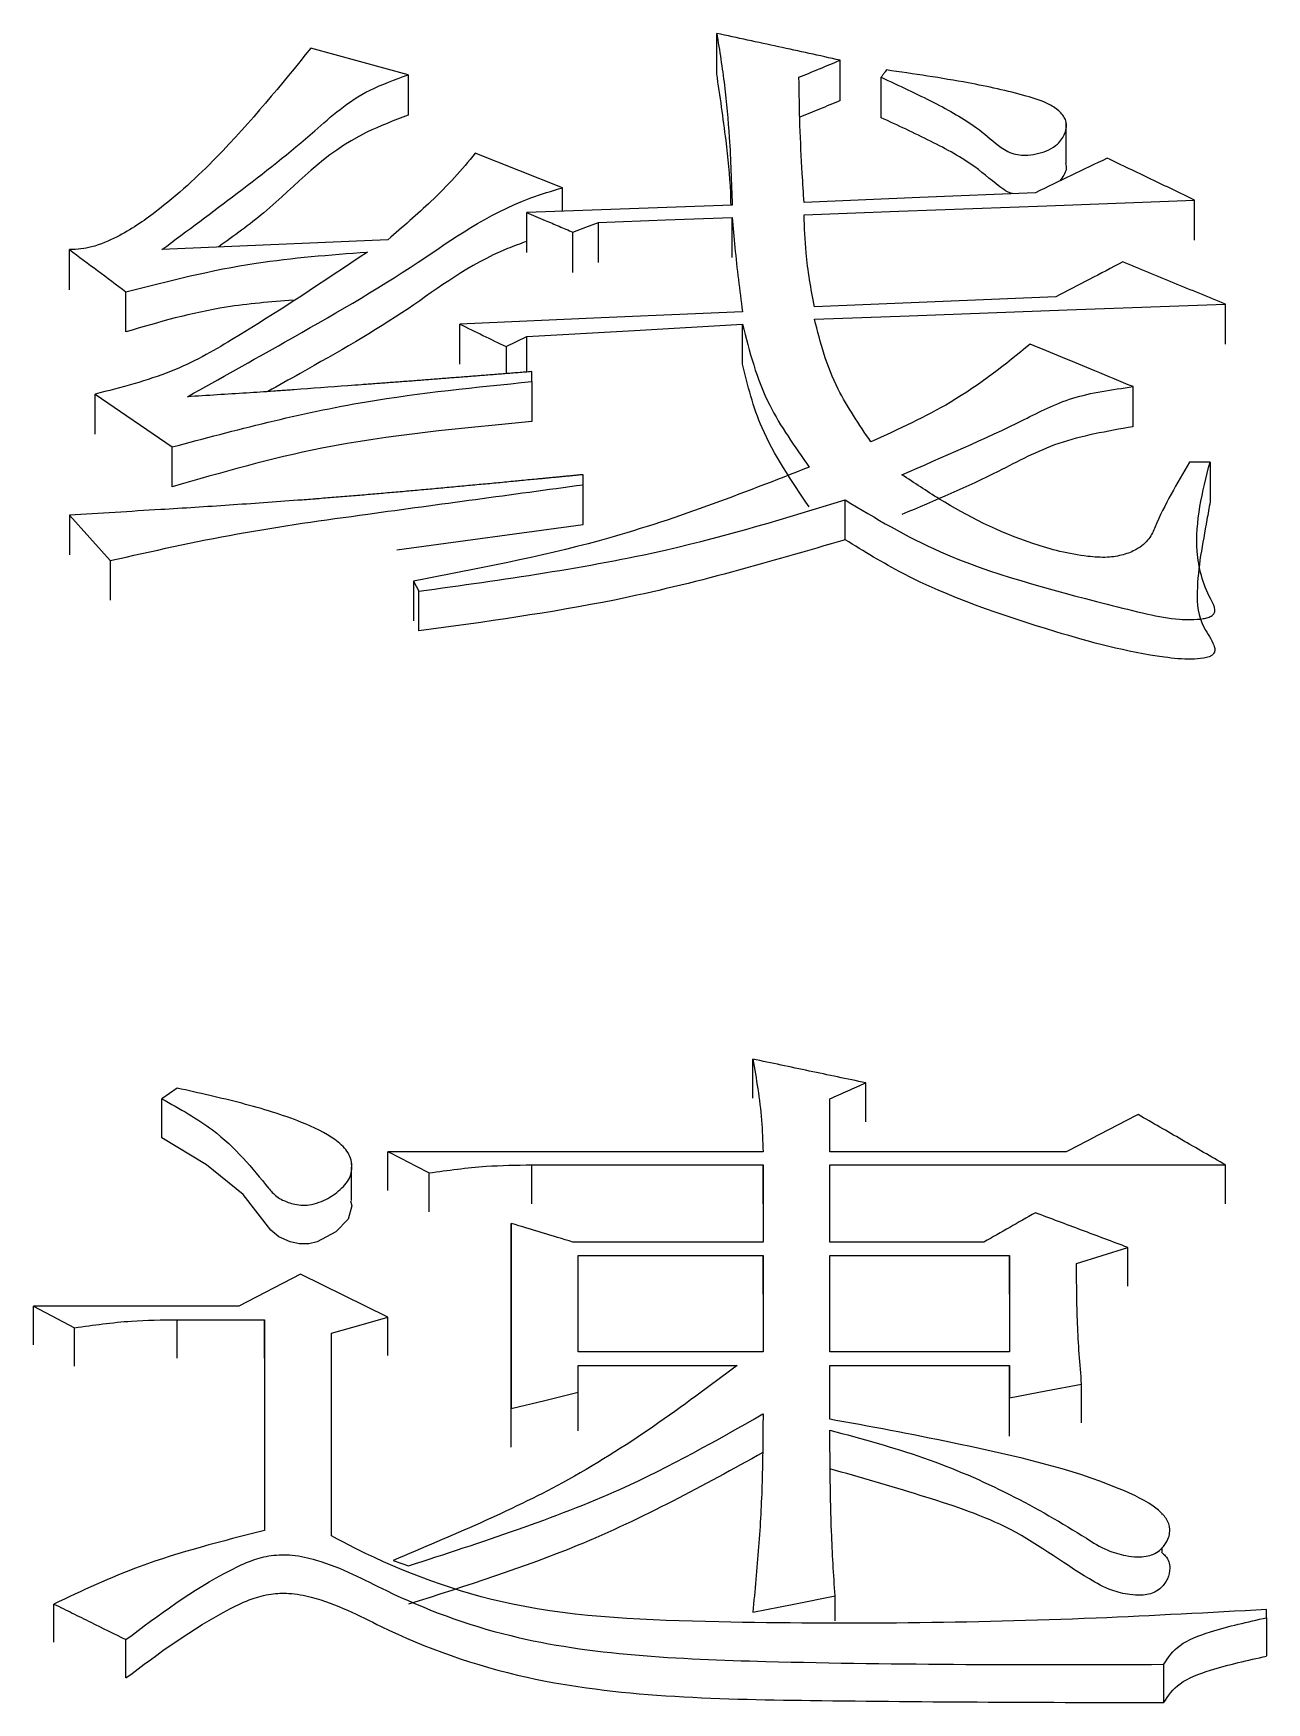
# Model space of a CAD drawing. Header units: millimetres. Extents: x 2278 to 4715, y 679 to 2402.
# Drawn here: x 2829.195 to 2831.791, y 2148.586 to 2152.102 of the extents above; entities that cross this region are included whole.
import ezdxf

# ---------------------------------------------------------------- set-up
doc = ezdxf.new("R2010")
doc.units = ezdxf.units.MM

msp = doc.modelspace()

# ---------------------------------------------------------------- linework, layer by layer
at = {"color": 7, "linetype": 'Continuous', "lineweight": 25}
for p, q in [((2829.9841, 2152.0146), (2829.7791, 2152.071)), ((2830.6336, 2152.0166), (2830.6336, 2152.1018)), ((2830.8932, 2151.9602), (2830.8932, 2152.0453)), ((2829.9841, 2152.0146), (2829.9841, 2151.9295)), ((2830.9798, 2151.9242), (2830.9798, 2152.0093)), ((2831.3695, 2151.8277), (2831.3695, 2151.9132)), ((2830.3087, 2151.7768), (2830.1252, 2151.8493)), ((2830.3087, 2151.7274), (2830.3087, 2151.7768)), ((2830.2334, 2151.64), (2830.2334, 2151.7247)), ((2831.6396, 2151.6659), (2831.6396, 2151.7506)), ((2830.3848, 2151.6192), (2830.3848, 2151.7038)), ((2830.6661, 2151.6296), (2830.6661, 2151.7142)), ((2829.9413, 2151.6673), (2829.4656, 2151.6465)), ((2830.3307, 2151.5984), (2830.3307, 2151.683)), ((2829.2706, 2151.5619), (2829.2706, 2151.6465)), ((2829.3897, 2151.4731), (2829.3897, 2151.5575)), ((2831.7045, 2151.4469), (2831.7045, 2151.5313)), ((2830.0928, 2151.405), (2830.0928, 2151.4894)), ((2830.6877, 2151.405), (2830.6877, 2151.4894)), ((2830.1901, 2151.442), (2830.2334, 2151.4631)), ((2830.1901, 2151.442), (2830.1901, 2151.3851)), ((2830.2334, 2151.3885), (2830.2334, 2151.4631)), ((2830.2442, 2151.3683), (2830.2442, 2151.3894)), ((2830.2442, 2151.3683), (2830.2442, 2151.284)), ((2829.3247, 2151.3419), (2829.487, 2151.2307)), ((2831.5099, 2151.2734), (2831.5099, 2151.3577)), ((2829.487, 2151.1467), (2829.487, 2151.2307)), ((2831.6721, 2151.1989), (2831.629, 2151.1989)), ((2831.6721, 2151.1989), (2831.6721, 2151.1149)), ((2830.3524, 2151.1511), (2830.3524, 2151.1723)), ((2830.3524, 2151.0672), (2830.3524, 2151.1511)), ((2829.2707, 2151.0872), (2829.2707, 2151.0034)), ((2829.2707, 2151.0872), (2829.3568, 2150.9914)), ((2830.904, 2151.0352), (2830.904, 2151.1191)), ((2829.9604, 2151.0138), (2830.3524, 2151.0672)), ((2829.3568, 2150.9914), (2829.3568, 2150.9078)), ((2829.9954, 2150.9482), (2830.0062, 2150.9267)), ((2829.9954, 2150.9482), (2829.9954, 2150.8645)), ((2830.0062, 2150.8432), (2830.0062, 2150.9267)), ((2830.7094, 2149.8591), (2830.7094, 2149.9412)), ((2830.9473, 2149.8092), (2830.9473, 2149.8912)), ((2829.4978, 2149.8801), (2829.4654, 2149.8578)), ((2829.4654, 2149.7755), (2829.4654, 2149.8578)), ((2830.8716, 2149.7463), (2830.8716, 2149.8578)), ((2829.8647, 2149.7194), (2829.8647, 2149.7255)), ((2830.731, 2149.7463), (2829.9413, 2149.7463)), ((2829.9413, 2149.6645), (2829.9413, 2149.7463)), ((2830.2442, 2149.7184), (2830.731, 2149.7183)), ((2830.2442, 2149.6363), (2830.2442, 2149.7184)), ((2830.731, 2149.7183), (2830.731, 2149.5558)), ((2830.731, 2149.6366), (2830.731, 2149.7183)), ((2831.3692, 2149.7463), (2830.8716, 2149.7463)), ((2830.8716, 2149.7183), (2831.7046, 2149.7183)), ((2830.8716, 2149.5558), (2830.8716, 2149.7183)), ((2831.7046, 2149.6366), (2831.7046, 2149.7183)), ((2829.8647, 2149.6433), (2829.8647, 2149.7134)), ((2830.0279, 2149.6199), (2830.0279, 2149.7016)), ((2830.201, 2149.5951), (2830.201, 2149.2053)), ((2830.201, 2149.5135), (2830.201, 2149.5951)), ((2830.731, 2149.5558), (2830.3308, 2149.5558)), ((2831.1961, 2149.5558), (2830.8716, 2149.5558)), ((2831.499, 2149.463), (2831.499, 2149.5445)), ((2830.201, 2149.1239), (2830.201, 2149.5132)), ((2830.3416, 2149.5277), (2830.731, 2149.5277)), ((2830.3416, 2149.3245), (2830.3416, 2149.5277)), ((2830.731, 2149.5277), (2830.731, 2149.3245)), ((2830.731, 2149.4462), (2830.731, 2149.5277)), ((2830.8716, 2149.5277), (2831.2502, 2149.5276)), ((2830.8716, 2149.3245), (2830.8716, 2149.5277)), ((2831.2502, 2149.5276), (2831.2502, 2149.3244)), ((2831.2502, 2149.4462), (2831.2502, 2149.5276)), ((2829.7574, 2149.4883), (2829.6276, 2149.4206)), ((2829.9413, 2149.398), (2829.7574, 2149.4883)), ((2829.1949, 2149.4206), (2829.2815, 2149.3754)), ((2829.6276, 2149.4206), (2829.1949, 2149.4206)), ((2829.2815, 2149.2942), (2829.2815, 2149.3754)), ((2829.4978, 2149.3924), (2829.6817, 2149.3924)), ((2829.4978, 2149.3111), (2829.4978, 2149.3924)), ((2829.6817, 2149.3924), (2829.6817, 2148.9485)), ((2829.6817, 2149.3111), (2829.6817, 2149.3924)), ((2829.8224, 2148.937), (2829.8224, 2149.3641)), ((2829.9413, 2149.3167), (2829.9413, 2149.398)), ((2829.6817, 2149.3107), (2829.6817, 2148.9485)), ((2830.731, 2149.3245), (2830.3416, 2149.3245)), ((2830.3416, 2149.2961), (2830.6768, 2149.2961)), ((2830.3416, 2149.2394), (2830.3416, 2149.2961)), ((2831.2502, 2149.3244), (2830.8716, 2149.3245)), ((2830.8716, 2149.2961), (2831.2502, 2149.2961)), ((2830.8716, 2149.1826), (2830.8716, 2149.2961)), ((2831.2502, 2149.2961), (2831.2502, 2149.228)), ((2831.2502, 2149.215), (2831.2502, 2149.2961)), ((2830.3416, 2149.1584), (2830.3416, 2149.2394)), ((2831.2502, 2149.147), (2831.2502, 2149.228)), ((2831.4017, 2149.1753), (2831.4017, 2149.2564)), ((2830.201, 2149.1243), (2830.201, 2149.2053)), ((2831.5711, 2148.9824), (2831.5711, 2148.9845)), ((2831.571, 2148.9034), (2831.571, 2148.9126)), ((2830.8825, 2148.7582), (2830.8825, 2148.8107)), ((2829.2382, 2148.713), (2829.2382, 2148.7935)), ((2831.7911, 2148.7646), (2831.7911, 2148.7819)), ((2831.7911, 2148.7646), (2831.7911, 2148.6843)), ((2831.5748, 2148.5858), (2831.5748, 2148.6665))]:
    msp.add_line(p, q, dxfattribs=at)
at = {"color": 7, "linetype": 'Continuous', "lineweight": 25, "flags": 128}
for points in [[(2831.3043, 2151.7662), (2831.0609, 2151.7559), (2830.8175, 2151.7455)], [(2830.6661, 2151.7403), (2830.4497, 2151.7325), (2830.2334, 2151.7247)], [(2830.8175, 2151.7194), (2831.017, 2151.727), (2831.3283, 2151.7388), (2831.6396, 2151.7506)], [(2830.3307, 2151.683), (2830.3578, 2151.6934), (2830.3848, 2151.7038)], [(2830.3848, 2151.7038), (2830.5255, 2151.709), (2830.6661, 2151.7142)], [(2831.3476, 2151.5471), (2831.0934, 2151.5366), (2830.8392, 2151.5261)], [(2830.6877, 2151.5156), (2830.3902, 2151.5025), (2830.0928, 2151.4894)], [(2830.8392, 2151.4999), (2831.0387, 2151.5071), (2831.3716, 2151.5192), (2831.7045, 2151.5313)], [(2830.2334, 2151.4631), (2830.4606, 2151.4762), (2830.6877, 2151.4894)], [(2829.3247, 2151.2578), (2829.3247, 2151.279), (2829.3247, 2151.3002), (2829.3247, 2151.3419)], [(2829.8623, 2149.6427), (2829.8656, 2149.6325), (2829.8577, 2149.6042), (2829.8318, 2149.5771), (2829.7924, 2149.5563), (2829.7746, 2149.5522), (2829.7553, 2149.552), (2829.7352, 2149.5561), (2829.7118, 2149.5668), (2829.6949, 2149.5812), (2829.6367, 2149.656), (2829.5593, 2149.7186), (2829.4654, 2149.7755), (2829.4654, 2149.7755)], [(2831.3909, 2149.5108), (2831.4449, 2149.5276), (2831.499, 2149.5445)], [(2829.1949, 2149.3393), (2829.1949, 2149.3593), (2829.1949, 2149.3797), (2829.1949, 2149.4206)], [(2829.8224, 2149.3641), (2829.8672, 2149.3769), (2829.9043, 2149.3874), (2829.9413, 2149.398)], [(2830.201, 2149.2053), (2830.2713, 2149.2224), (2830.3416, 2149.2394)], [(2831.2502, 2149.228), (2831.326, 2149.2422), (2831.4017, 2149.2564)], [(2829.9521, 2148.8854), (2829.9683, 2148.8797), (2829.9846, 2148.874)], [(2830.7094, 2148.7762), (2830.7959, 2148.7934), (2830.8825, 2148.8107)], [(2829.3897, 2148.6377), (2829.3897, 2148.6581), (2829.3897, 2148.6785), (2829.3897, 2148.7185)]]:
    msp.add_lwpolyline(points, dxfattribs=at)
at = {"color": 7, "linetype": 'Continuous', "lineweight": 25}
for points, knots in [([(2829.7791, 2152.071), (2829.7163, 2151.9934), (2829.6206, 2151.8751), (2829.4786, 2151.7421), (2829.3873, 2151.6793), (2829.3307, 2151.6543), (2829.295, 2151.6469), (2829.2789, 2151.6466), (2829.2706, 2151.6465)], [0, 0, 0, 0, 0.4932841, 0.7524352, 0.8836943, 0.9508017, 0.9748294, 1, 1, 1, 1]), ([(2830.6336, 2152.1018), (2830.6394, 2152.0654), (2830.651, 2151.9927), (2830.6617, 2151.8722), (2830.6645, 2151.7877), (2830.6661, 2151.7403)], [0, 0, 0, 0, 0.304303, 0.608646, 1, 1, 1, 1]), ([(2830.8932, 2152.0453), (2830.85, 2152.0548), (2830.7634, 2152.0736), (2830.6769, 2152.0924), (2830.6336, 2152.1018)], [0, 0, 0, 0, 0.5, 1, 1, 1, 1]), ([(2830.8067, 2152.0093), (2830.8211, 2152.0153), (2830.85, 2152.0273), (2830.8788, 2152.0393), (2830.8932, 2152.0453)], [0, 0, 0, 0, 0.4999992, 1, 1, 1, 1]), ([(2829.4656, 2151.6465), (2829.5188, 2151.686), (2829.6297, 2151.7684), (2829.7724, 2151.8802), (2829.8725, 2151.9743), (2829.9561, 2152.0045), (2829.9841, 2152.0146)], [0, 0, 0, 0, 0.31366, 0.654046, 0.883874, 1, 1, 1, 1]), ([(2830.6636, 2151.7402), (2830.6634, 2151.7489), (2830.6624, 2151.7945), (2830.6526, 2151.8868), (2830.6405, 2151.9699), (2830.6336, 2152.0166)], [0, 0, 0, 0, 0.093559, 0.490827, 1, 1, 1, 1]), ([(2830.8175, 2151.7455), (2830.8161, 2151.7658), (2830.8125, 2151.8201), (2830.8082, 2151.9082), (2830.8072, 2151.9756), (2830.8067, 2152.0093)], [0, 0, 0, 0, 0.230465, 0.615194, 1, 1, 1, 1]), ([(2830.9797, 2152.0093), (2831.017, 2151.992), (2831.0881, 2151.9589), (2831.1738, 2151.9114), (2831.2176, 2151.872), (2831.2466, 2151.851), (2831.2708, 2151.8451), (2831.291, 2151.845), (2831.3125, 2151.8488), (2831.3346, 2151.8566), (2831.3552, 2151.8708), (2831.3684, 2151.8919), (2831.3721, 2151.9158), (2831.3577, 2151.937), (2831.33, 2151.956), (2831.2636, 2151.977), (2831.1492, 2152.0018), (2831.0485, 2152.0164), (2830.9906, 2152.0248)], [0, 0, 0, 0, 0.140265, 0.267253, 0.34565, 0.385196, 0.401729, 0.418248, 0.440927, 0.464428, 0.491888, 0.53456, 0.581082, 0.616632, 0.65201, 0.706896, 0.831302, 1, 1, 1, 1]), ([(2830.9906, 2152.0248), (2830.9897, 2152.0234), (2830.9874, 2152.0202), (2830.9838, 2152.015), (2830.9811, 2152.0112), (2830.9798, 2152.0093)], [0, 0, 0, 0, 0.25891, 0.629455, 1, 1, 1, 1]), ([(2830.8932, 2151.9602), (2830.8788, 2151.9542), (2830.8505, 2151.9425), (2830.8223, 2151.9307), (2830.8084, 2151.925)], [0, 0, 0, 0, 0.510286, 1, 1, 1, 1]), ([(2829.9841, 2151.9295), (2829.9541, 2151.9181), (2829.8184, 2151.8666), (2829.7268, 2151.7542), (2829.6172, 2151.6753), (2829.5843, 2151.6517)], [0, 0, 0, 0, 0.166282, 0.749893, 1, 1, 1, 1]), ([(2831.2563, 2151.7642), (2831.2561, 2151.7643), (2831.2484, 2151.766), (2831.2189, 2151.7851), (2831.1756, 2151.8262), (2831.0842, 2151.8757), (2831.0147, 2151.908), (2830.9797, 2151.9242)], [0, 0, 0, 0, 0.002101, 0.06025, 0.324417, 0.659916, 1, 1, 1, 1]), ([(2830.1252, 2151.8493), (2830.111, 2151.8321), (2830.0826, 2151.7977), (2830.0217, 2151.7368), (2829.9722, 2151.694), (2829.9413, 2151.6673)], [0, 0, 0, 0, 0.273067, 0.546131, 1, 1, 1, 1]), ([(2831.4557, 2151.8389), (2831.4305, 2151.8268), (2831.38, 2151.8026), (2831.3295, 2151.7784), (2831.3043, 2151.7662)], [0, 0, 0, 0, 0.4999977, 1, 1, 1, 1]), ([(2831.3681, 2151.8277), (2831.3688, 2151.8236), (2831.371, 2151.8109), (2831.3618, 2151.799), (2831.3556, 2151.7909)], [0, 0, 0, 0, 0.322685, 1, 1, 1, 1]), ([(2831.6396, 2151.7506), (2831.609, 2151.7654), (2831.5477, 2151.7948), (2831.4864, 2151.8242), (2831.4557, 2151.8389)], [0, 0, 0, 0, 0.5, 1, 1, 1, 1]), ([(2829.5194, 2151.3366), (2829.5877, 2151.3748), (2829.754, 2151.4676), (2829.9943, 2151.6059), (2830.1631, 2151.732), (2830.2862, 2151.7699), (2830.3087, 2151.7768)], [0, 0, 0, 0, 0.257956, 0.627877, 0.931924, 1, 1, 1, 1]), ([(2830.2334, 2151.7247), (2830.2464, 2151.7191), (2830.2691, 2151.7094), (2830.3015, 2151.6955), (2830.321, 2151.6872), (2830.3307, 2151.683)], [0, 0, 0, 0, 0.400146, 0.700073, 1, 1, 1, 1]), ([(2830.8392, 2151.5261), (2830.8356, 2151.545), (2830.8285, 2151.5829), (2830.82, 2151.6474), (2830.8184, 2151.6929), (2830.8175, 2151.7194)], [0, 0, 0, 0, 0.293913, 0.587864, 1, 1, 1, 1]), ([(2830.6661, 2151.7142), (2830.6679, 2151.6931), (2830.6716, 2151.6495), (2830.6788, 2151.5833), (2830.6848, 2151.5382), (2830.6877, 2151.5156)], [0, 0, 0, 0, 0.320034, 0.659996, 1, 1, 1, 1]), ([(2830.2334, 2151.6636), (2830.2198, 2151.6586), (2830.1191, 2151.6219), (2829.9847, 2151.5148), (2829.8126, 2151.417), (2829.711, 2151.36), (2829.6883, 2151.3473)], [0, 0, 0, 0, 0.06105, 0.454035, 0.878148, 1, 1, 1, 1]), ([(2829.2706, 2151.6465), (2829.2905, 2151.6317), (2829.3302, 2151.6021), (2829.3698, 2151.5724), (2829.3897, 2151.5575)], [0, 0, 0, 0, 0.5000033, 1, 1, 1, 1]), ([(2829.8981, 2151.6413), (2829.8052, 2151.5788), (2829.6754, 2151.4917), (2829.4892, 2151.3842), (2829.3799, 2151.3561), (2829.3247, 2151.3419)], [0, 0, 0, 0, 0.555127, 0.77558, 1, 1, 1, 1]), ([(2829.3897, 2151.5575), (2829.4796, 2151.5805), (2829.6416, 2151.6218), (2829.819, 2151.6353), (2829.898, 2151.6413)], [0, 0, 0, 0, 0.55469, 1, 1, 1, 1]), ([(2831.4882, 2151.6203), (2831.4648, 2151.6081), (2831.4179, 2151.5837), (2831.371, 2151.5593), (2831.3476, 2151.5471)], [0, 0, 0, 0, 0.499998, 1, 1, 1, 1]), ([(2831.7045, 2151.5313), (2831.6685, 2151.5462), (2831.5964, 2151.5759), (2831.5243, 2151.6055), (2831.4882, 2151.6203)], [0, 0, 0, 0, 0.5, 1, 1, 1, 1]), ([(2829.7417, 2151.54), (2829.6942, 2151.5361), (2829.5695, 2151.5259), (2829.4584, 2151.4933), (2829.3897, 2151.4731)], [0, 0, 0, 0, 0.381272, 1, 1, 1, 1]), ([(2830.0928, 2151.4894), (2830.109, 2151.4815), (2830.1414, 2151.4657), (2830.1739, 2151.4499), (2830.1901, 2151.442)], [0, 0, 0, 0, 0.499999, 1, 1, 1, 1]), ([(2830.6877, 2151.4894), (2830.7023, 2151.4319), (2830.7285, 2151.329), (2830.7978, 2151.2314), (2830.8284, 2151.1883)], [0, 0, 0, 0, 0.558486, 1, 1, 1, 1]), ([(2830.9582, 2151.2413), (2830.9332, 2151.2782), (2830.8922, 2151.3385), (2830.858, 2151.4258), (2830.8455, 2151.4751), (2830.8392, 2151.4999)], [0, 0, 0, 0, 0.438459, 0.718604, 1, 1, 1, 1]), ([(2831.2934, 2151.4473), (2831.241, 2151.4047), (2831.1465, 2151.3278), (2831.0162, 2151.268), (2830.9582, 2151.2413)], [0, 0, 0, 0, 0.554889, 1, 1, 1, 1]), ([(2831.5099, 2151.3577), (2831.4832, 2151.3688), (2831.4338, 2151.3892), (2831.3616, 2151.4191), (2831.3162, 2151.4379), (2831.2934, 2151.4473)], [0, 0, 0, 0, 0.36988, 0.68494, 1, 1, 1, 1]), ([(2830.8284, 2151.1043), (2830.7909, 2151.1593), (2830.7242, 2151.2573), (2830.6989, 2151.3599), (2830.6877, 2151.405)], [0, 0, 0, 0, 0.561177, 1, 1, 1, 1]), ([(2829.487, 2151.2307), (2829.621, 2151.2663), (2829.8624, 2151.3305), (2830.1266, 2151.3567), (2830.2442, 2151.3683)], [0, 0, 0, 0, 0.554954, 1, 1, 1, 1]), ([(2830.2442, 2151.3894), (2830.2418, 2151.3892), (2830.2371, 2151.3888), (2830.23, 2151.3882), (2830.2241, 2151.3878), (2830.2182, 2151.3873), (2830.2123, 2151.3868), (2830.2064, 2151.3864), (2830.2004, 2151.3859), (2830.1957, 2151.3855), (2830.1874, 2151.3849), (2830.1792, 2151.3842), (2830.1673, 2151.3833), (2830.1579, 2151.3825), (2830.146, 2151.3816), (2830.1366, 2151.3808), (2830.1247, 2151.3799), (2830.1129, 2151.379), (2830.1011, 2151.378), (2830.0892, 2151.3771), (2830.0774, 2151.3762), (2830.0656, 2151.3753), (2830.0537, 2151.3744), (2830.0443, 2151.3736), (2830.0324, 2151.3727), (2830.023, 2151.372), (2830.0111, 2151.3711), (2829.9993, 2151.3701), (2829.9875, 2151.3692), (2829.9756, 2151.3683), (2829.9661, 2151.3676), (2829.9543, 2151.3667), (2829.9425, 2151.3659), (2829.9306, 2151.365), (2829.9188, 2151.3641), (2829.9093, 2151.3634), (2829.8975, 2151.3625), (2829.8809, 2151.3613), (2829.8287, 2151.3575), (2829.7766, 2151.3536), (2829.7292, 2151.3501), (2829.715, 2151.3491), (2829.6866, 2151.3471), (2829.6214, 2151.3427), (2829.5609, 2151.3391), (2829.5194, 2151.3366)], [0, 0, 0, 0, 0.009808, 0.019616, 0.029425, 0.034329, 0.044137, 0.053945, 0.058849, 0.068658, 0.073562, 0.093178, 0.102986, 0.122603, 0.132411, 0.152028, 0.161836, 0.181452, 0.201069, 0.210877, 0.230494, 0.25011, 0.259918, 0.279535, 0.289343, 0.308959, 0.318768, 0.338384, 0.358001, 0.367809, 0.387425, 0.397234, 0.41685, 0.436466, 0.446275, 0.465891, 0.475699, 0.495316, 0.534549, 0.691481, 0.711097, 0.730714, 0.75033, 0.828797, 1, 1, 1, 1]), ([(2831.023, 2151.1723), (2831.1102, 2151.2097), (2831.2317, 2151.2617), (2831.3782, 2151.339), (2831.4657, 2151.3514), (2831.5098, 2151.3577)], [0, 0, 0, 0, 0.557182, 0.776269, 1, 1, 1, 1]), ([(2830.2442, 2151.284), (2830.0939, 2151.27), (2829.8279, 2151.2452), (2829.5903, 2151.1765), (2829.487, 2151.1467)], [0, 0, 0, 0, 0.5652892, 1, 1, 1, 1]), ([(2831.5098, 2151.2734), (2831.4553, 2151.2637), (2831.347, 2151.2444), (2831.2054, 2151.165), (2831.0922, 2151.1174), (2831.023, 2151.0883)], [0, 0, 0, 0, 0.282471, 0.561267, 1, 1, 1, 1]), ([(2830.904, 2151.1191), (2830.9677, 2151.0806), (2831.1221, 2150.9869), (2831.3619, 2150.9231), (2831.533, 2150.8799), (2831.5922, 2150.8681), (2831.6323, 2150.8668), (2831.653, 2150.8679), (2831.6683, 2150.8713), (2831.6767, 2150.8752), (2831.6816, 2150.8811), (2831.6831, 2150.8931), (2831.6581, 2150.9356), (2831.6318, 2151.0401), (2831.6562, 2151.1363), (2831.6721, 2151.1989)], [0, 0, 0, 0, 0.1864304, 0.4525533, 0.5137397, 0.5595487, 0.5749405, 0.5926781, 0.5999529, 0.607307, 0.6136534, 0.6226215, 0.6500428, 0.7720989, 1, 1, 1, 1]), ([(2831.6291, 2151.1988), (2831.6026, 2151.1538), (2831.5712, 2151.1005), (2831.5457, 2151.0366), (2831.5216, 2151.0159), (2831.4902, 2151.0026), (2831.4539, 2150.9968), (2831.387, 2151.0016), (2831.2559, 2151.0358), (2831.1307, 2151.1008), (2831.0491, 2151.155), (2831.023, 2151.1723)], [0, 0, 0, 0, 0.266852, 0.315952, 0.365722, 0.40082, 0.436128, 0.478331, 0.60435, 0.873952, 1, 1, 1, 1]), ([(2830.3524, 2151.1723), (2830.3494, 2151.172), (2830.3434, 2151.1715), (2830.3345, 2151.1706), (2830.3255, 2151.1697), (2830.3166, 2151.1688), (2830.3076, 2151.168), (2830.2987, 2151.1671), (2830.2897, 2151.1662), (2830.2808, 2151.1654), (2830.2718, 2151.1645), (2830.2629, 2151.1636), (2830.251, 2151.1625), (2830.236, 2151.1611), (2830.2211, 2151.1596), (2830.2062, 2151.1582), (2830.1913, 2151.1568), (2830.1734, 2151.155), (2830.1555, 2151.1533), (2830.1376, 2151.1517), (2830.1197, 2151.15), (2830.1017, 2151.1483), (2830.0778, 2151.1461), (2830.048, 2151.1433), (2830.0181, 2151.1406), (2829.9942, 2151.1384), (2829.9762, 2151.1368), (2829.9583, 2151.1353), (2829.9403, 2151.1337), (2829.9224, 2151.1321), (2829.9044, 2151.1306), (2829.8865, 2151.1291), (2829.8685, 2151.1276), (2829.8505, 2151.1261), (2829.8325, 2151.1246), (2829.8146, 2151.1232), (2829.7996, 2151.122), (2829.7786, 2151.1203), (2829.7156, 2151.1155), (2829.6074, 2151.1078), (2829.447, 2151.0976), (2829.3347, 2151.091), (2829.2707, 2151.0872)], [0, 0, 0, 0, 0.008314, 0.016628, 0.024942, 0.033256, 0.04157, 0.049884, 0.058198, 0.066512, 0.074827, 0.083141, 0.091455, 0.108083, 0.124711, 0.133025, 0.149653, 0.166281, 0.182909, 0.199537, 0.216166, 0.232794, 0.249422, 0.282678, 0.315934, 0.332562, 0.349191, 0.365819, 0.382447, 0.399075, 0.415703, 0.432331, 0.448959, 0.465587, 0.482216, 0.498844, 0.515472, 0.523786, 0.557042, 0.690072, 0.823098, 1, 1, 1, 1]), ([(2830.8284, 2151.1883), (2830.6853, 2151.1321), (2830.4278, 2151.031), (2830.1284, 2150.9737), (2829.9954, 2150.9482)], [0, 0, 0, 0, 0.555779, 1, 1, 1, 1]), ([(2829.3568, 2150.9914), (2829.4454, 2151.0113), (2829.6218, 2151.051), (2829.9581, 2151.0976), (2830.2012, 2151.1306), (2830.3524, 2151.1511)], [0, 0, 0, 0, 0.276136, 0.550092, 1, 1, 1, 1]), ([(2830.0062, 2150.9267), (2830.1835, 2150.9514), (2830.498, 2150.9951), (2830.7806, 2151.0814), (2830.904, 2151.1191)], [0, 0, 0, 0, 0.563398, 1, 1, 1, 1]), ([(2831.6721, 2151.1148), (2831.6699, 2151.1023), (2831.6591, 2151.0395), (2831.6408, 2150.9517), (2831.6474, 2150.861), (2831.678, 2150.8225), (2831.6826, 2150.8043), (2831.6813, 2150.7972), (2831.677, 2150.792), (2831.6694, 2150.7881), (2831.6547, 2150.7845), (2831.6224, 2150.7824), (2831.5125, 2150.794), (2831.3027, 2150.8516), (2831.0692, 2150.9328), (2830.9434, 2151.0108), (2830.904, 2151.0352)], [0, 0, 0, 0, 0.045786, 0.228952, 0.32122, 0.367005, 0.3784, 0.386704, 0.392495, 0.3983, 0.406948, 0.423701, 0.461575, 0.625076, 0.88271, 1, 1, 1, 1]), ([(2830.904, 2151.0352), (2830.7451, 2150.9887), (2830.4596, 2150.9052), (2830.1455, 2150.8622), (2830.0062, 2150.8431)], [0, 0, 0, 0, 0.55649, 1, 1, 1, 1]), ([(2830.7094, 2149.9412), (2830.7131, 2149.9204), (2830.7207, 2149.8777), (2830.7289, 2149.8127), (2830.7303, 2149.7685), (2830.731, 2149.7463)], [0, 0, 0, 0, 0.321619, 0.660532, 1, 1, 1, 1]), ([(2830.9473, 2149.8912), (2830.9077, 2149.8995), (2830.8284, 2149.9162), (2830.749, 2149.9329), (2830.7094, 2149.9412)], [0, 0, 0, 0, 0.499999, 1, 1, 1, 1]), ([(2830.8716, 2149.8578), (2830.8842, 2149.8634), (2830.9095, 2149.8745), (2830.9347, 2149.8856), (2830.9473, 2149.8912)], [0, 0, 0, 0, 0.500001, 1, 1, 1, 1]), ([(2829.4654, 2149.8578), (2829.5029, 2149.8367), (2829.5991, 2149.7827), (2829.66, 2149.7059), (2829.7027, 2149.654), (2829.722, 2149.6426), (2829.7407, 2149.6357), (2829.7624, 2149.6329), (2829.7825, 2149.6347), (2829.8083, 2149.6434), (2829.8365, 2149.6607), (2829.8614, 2149.6864), (2829.8684, 2149.7173), (2829.8585, 2149.7474), (2829.8227, 2149.7799), (2829.7477, 2149.8154), (2829.6338, 2149.8498), (2829.5434, 2149.8699), (2829.4978, 2149.8801)], [0, 0, 0, 0, 0.132576, 0.339199, 0.368942, 0.383766, 0.408891, 0.423884, 0.438973, 0.459319, 0.498147, 0.542368, 0.587069, 0.63299, 0.675109, 0.75468, 0.876186, 1, 1, 1, 1]), ([(2831.5207, 2149.8244), (2831.4954, 2149.8114), (2831.4449, 2149.7854), (2831.3945, 2149.7593), (2831.3692, 2149.7463)], [0, 0, 0, 0, 0.499999, 1, 1, 1, 1]), ([(2831.7046, 2149.7183), (2831.6739, 2149.736), (2831.6126, 2149.7714), (2831.5513, 2149.8067), (2831.5207, 2149.8244)], [0, 0, 0, 0, 0.5, 1, 1, 1, 1]), ([(2829.9413, 2149.7463), (2829.9558, 2149.7389), (2829.9846, 2149.724), (2830.0135, 2149.709), (2830.0279, 2149.7016)], [0, 0, 0, 0, 0.4999996, 1, 1, 1, 1]), ([(2830.0279, 2149.7016), (2830.0676, 2149.7071), (2830.1388, 2149.7171), (2830.2119, 2149.718), (2830.2442, 2149.7184)], [0, 0, 0, 0, 0.5588348, 1, 1, 1, 1]), ([(2831.3043, 2149.6175), (2831.2863, 2149.6072), (2831.2502, 2149.5867), (2831.2142, 2149.5661), (2831.1961, 2149.5558)], [0, 0, 0, 0, 0.499998, 1, 1, 1, 1]), ([(2831.499, 2149.5445), (2831.4666, 2149.5567), (2831.4017, 2149.5811), (2831.3368, 2149.6054), (2831.3043, 2149.6175)], [0, 0, 0, 0, 0.499999, 1, 1, 1, 1]), ([(2831.4017, 2149.2564), (2831.3982, 2149.2989), (2831.3931, 2149.3627), (2831.3914, 2149.4474), (2831.391, 2149.4896), (2831.3909, 2149.5108)], [0, 0, 0, 0, 0.500395, 0.750186, 1, 1, 1, 1]), ([(2829.2815, 2149.3754), (2829.3212, 2149.381), (2829.3924, 2149.3911), (2829.4655, 2149.392), (2829.4978, 2149.3924)], [0, 0, 0, 0, 0.558835, 1, 1, 1, 1]), ([(2830.6768, 2149.2961), (2830.5609, 2149.2095), (2830.352, 2149.0533), (2830.0754, 2148.9372), (2829.9521, 2148.8855)], [0, 0, 0, 0, 0.554384, 1, 1, 1, 1]), ([(2829.9846, 2148.874), (2830.1387, 2148.9238), (2830.4117, 2149.0121), (2830.6341, 2149.1388), (2830.7309, 2149.194)], [0, 0, 0, 0, 0.5644875, 1, 1, 1, 1]), ([(2830.731, 2149.194), (2830.7307, 2149.1464), (2830.7302, 2149.0533), (2830.7227, 2148.914), (2830.7138, 2148.8221), (2830.7094, 2148.7762)], [0, 0, 0, 0, 0.34298, 0.671401, 1, 1, 1, 1]), ([(2830.8716, 2149.1598), (2830.9386, 2149.1416), (2831.1418, 2149.0865), (2831.3243, 2148.9884), (2831.4495, 2148.9077), (2831.4886, 2148.896), (2831.5169, 2148.8923), (2831.5369, 2148.8933), (2831.5535, 2148.898), (2831.5692, 2148.9078), (2831.5833, 2148.9257), (2831.5898, 2148.9491), (2831.5819, 2148.9738), (2831.5494, 2149.0056), (2831.413, 2149.0706), (2831.1764, 2149.1253), (2830.9681, 2149.1654), (2830.8759, 2149.1818), (2830.8716, 2149.1826)], [0, 0, 0, 0, 0.124011, 0.376469, 0.411268, 0.435219, 0.449017, 0.459493, 0.468415, 0.479424, 0.497392, 0.52431, 0.5464, 0.568413, 0.629489, 0.83774, 0.992414, 1, 1, 1, 1]), ([(2830.8825, 2148.8107), (2830.8797, 2148.8558), (2830.8748, 2148.9368), (2830.8723, 2149.0531), (2830.8719, 2149.1242), (2830.8716, 2149.1598)], [0, 0, 0, 0, 0.386127, 0.69305, 1, 1, 1, 1]), ([(2830.7309, 2149.1126), (2830.6054, 2149.0434), (2830.3794, 2148.9187), (2830.1061, 2148.8317), (2829.9846, 2148.793)], [0, 0, 0, 0, 0.555308, 1, 1, 1, 1]), ([(2831.5697, 2148.9025), (2831.5726, 2148.9), (2831.584, 2148.8903), (2831.5892, 2148.8702), (2831.5842, 2148.8473), (2831.5726, 2148.8302), (2831.5581, 2148.8193), (2831.5433, 2148.8136), (2831.5246, 2148.8112), (2831.4973, 2148.8131), (2831.4578, 2148.8234), (2831.3698, 2148.873), (2831.2631, 2148.9576), (2831.0615, 2149.0238), (2830.9352, 2149.0602), (2830.8716, 2149.0784)], [0, 0, 0, 0, 0.015185, 0.060615, 0.099745, 0.133707, 0.153579, 0.169775, 0.185969, 0.210125, 0.251312, 0.313585, 0.574604, 0.785876, 1, 1, 1, 1]), ([(2829.6817, 2148.9485), (2829.5918, 2148.9257), (2829.4324, 2148.8852), (2829.2972, 2148.8213), (2829.2382, 2148.7935)], [0, 0, 0, 0, 0.564088, 1, 1, 1, 1]), ([(2831.7911, 2148.7819), (2831.6714, 2148.7753), (2831.2878, 2148.7542), (2830.7602, 2148.7487), (2830.2108, 2148.7694), (2829.9527, 2148.8685), (2829.8399, 2148.9276), (2829.8222, 2148.9369)], [0, 0, 0, 0, 0.1759592, 0.5638001, 0.7780246, 0.9650465, 1, 1, 1, 1]), ([(2829.3897, 2148.7185), (2829.4584, 2148.7703), (2829.5389, 2148.8309), (2829.6507, 2148.885), (2829.695, 2148.8974), (2829.7434, 2148.8979), (2829.8321, 2148.8773), (2829.9654, 2148.8031), (2830.2613, 2148.6908), (2830.8395, 2148.6645), (2831.2974, 2148.6658), (2831.5748, 2148.6665)], [0, 0, 0, 0, 0.138481, 0.162101, 0.180201, 0.198515, 0.22064, 0.297298, 0.425038, 0.651637, 1, 1, 1, 1]), ([(2829.3897, 2148.6377), (2829.4583, 2148.6893), (2829.5387, 2148.7498), (2829.6503, 2148.8039), (2829.6926, 2148.8157), (2829.737, 2148.8172), (2829.8231, 2148.8005), (2829.9678, 2148.7201), (2830.2984, 2148.6006), (2830.8828, 2148.5874), (2831.3285, 2148.5864), (2831.5748, 2148.5858)], [0, 0, 0, 0, 0.138241, 0.161889, 0.180115, 0.195697, 0.216171, 0.291203, 0.44001, 0.690565, 1, 1, 1, 1]), ([(2829.2382, 2148.7935), (2829.2511, 2148.7871), (2829.2769, 2148.7744), (2829.3274, 2148.7494), (2829.365, 2148.7308), (2829.3897, 2148.7185)], [0, 0, 0, 0, 0.255269, 0.510539, 1, 1, 1, 1]), ([(2831.5748, 2148.6665), (2831.5841, 2148.6808), (2831.6031, 2148.7101), (2831.6866, 2148.7414), (2831.7513, 2148.7558), (2831.7911, 2148.7646)], [0, 0, 0, 0, 0.266463, 0.547608, 1, 1, 1, 1]), ([(2831.5748, 2148.5858), (2831.5841, 2148.6001), (2831.6032, 2148.6294), (2831.6866, 2148.6606), (2831.7513, 2148.6749), (2831.7911, 2148.6838)], [0, 0, 0, 0, 0.26632, 0.547473, 1, 1, 1, 1])]:
    msp.add_open_spline(points, degree=3, knots=knots, dxfattribs=at)
msp.add_open_spline([(2830.3308, 2149.5558), (2830.3091, 2149.5623), (2830.2659, 2149.5754), (2830.2226, 2149.5885), (2830.201, 2149.5951)], degree=3, dxfattribs=at)

doc.saveas('drawing.dxf')
